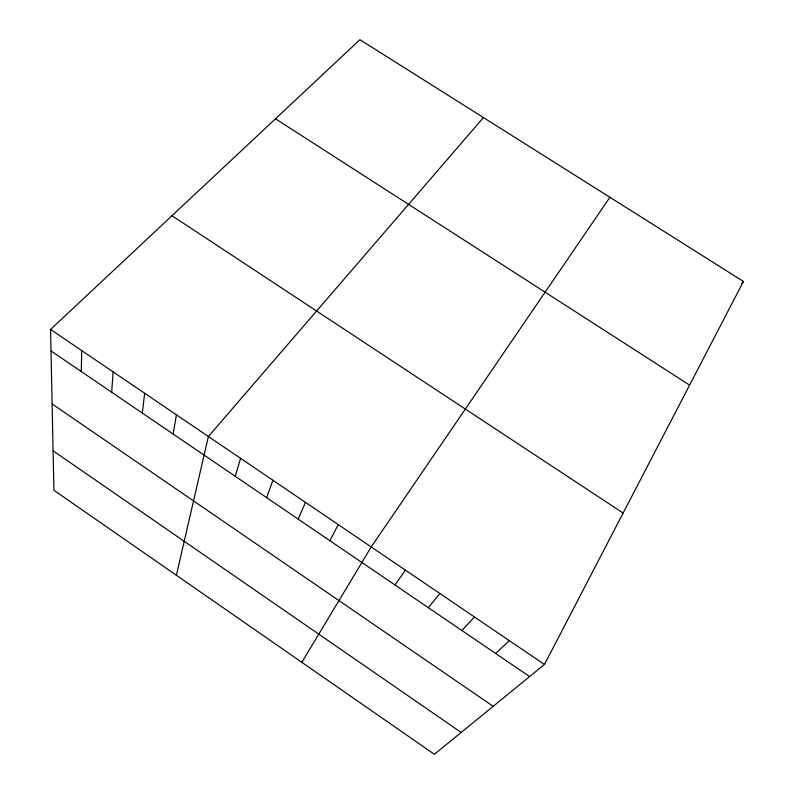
<?xml version="1.0" encoding="UTF-8"?>
<svg xmlns="http://www.w3.org/2000/svg" width="794" height="794" viewBox="0 0 794 794"><rect width="100%" height="100%" fill="white"/><g stroke="black" fill="none" stroke-linecap="round" stroke-linejoin="round"><path stroke-width="1.19" d="M81.266 371.532L81.742 350.601M111.696 392.236L113.105 371.87M142.315 413.069L144.667 393.288M173.112 434.02L176.427 414.825M176.377 575.263L208.385 436.502L483.437 117.562M235.272 476.321L240.542 458.317M266.635 497.659L272.908 480.261M298.197 519.127L305.472 502.354M329.947 540.734L338.244 524.586M544.476 664.469L743.432 281.453L359.93 39.7L50.568 329.45L53.913 490.275L434.378 754.3L544.476 664.469L50.568 329.45M301.849 662.335L371.215 546.947L609.911 197.279M395.005 584.999L405.416 570.142M428.333 607.678L439.836 593.495M741.844 283.269L743.432 281.453M461.88 630.505L474.484 616.998M495.635 653.472L509.361 640.649M275.488 118.782L689.589 385.12M172 215.71L623.121 513.063M51.014 350.948L529.618 676.587M52.116 403.948L493.173 706.323M53.099 450.813L461.165 732.435"/></g></svg>
